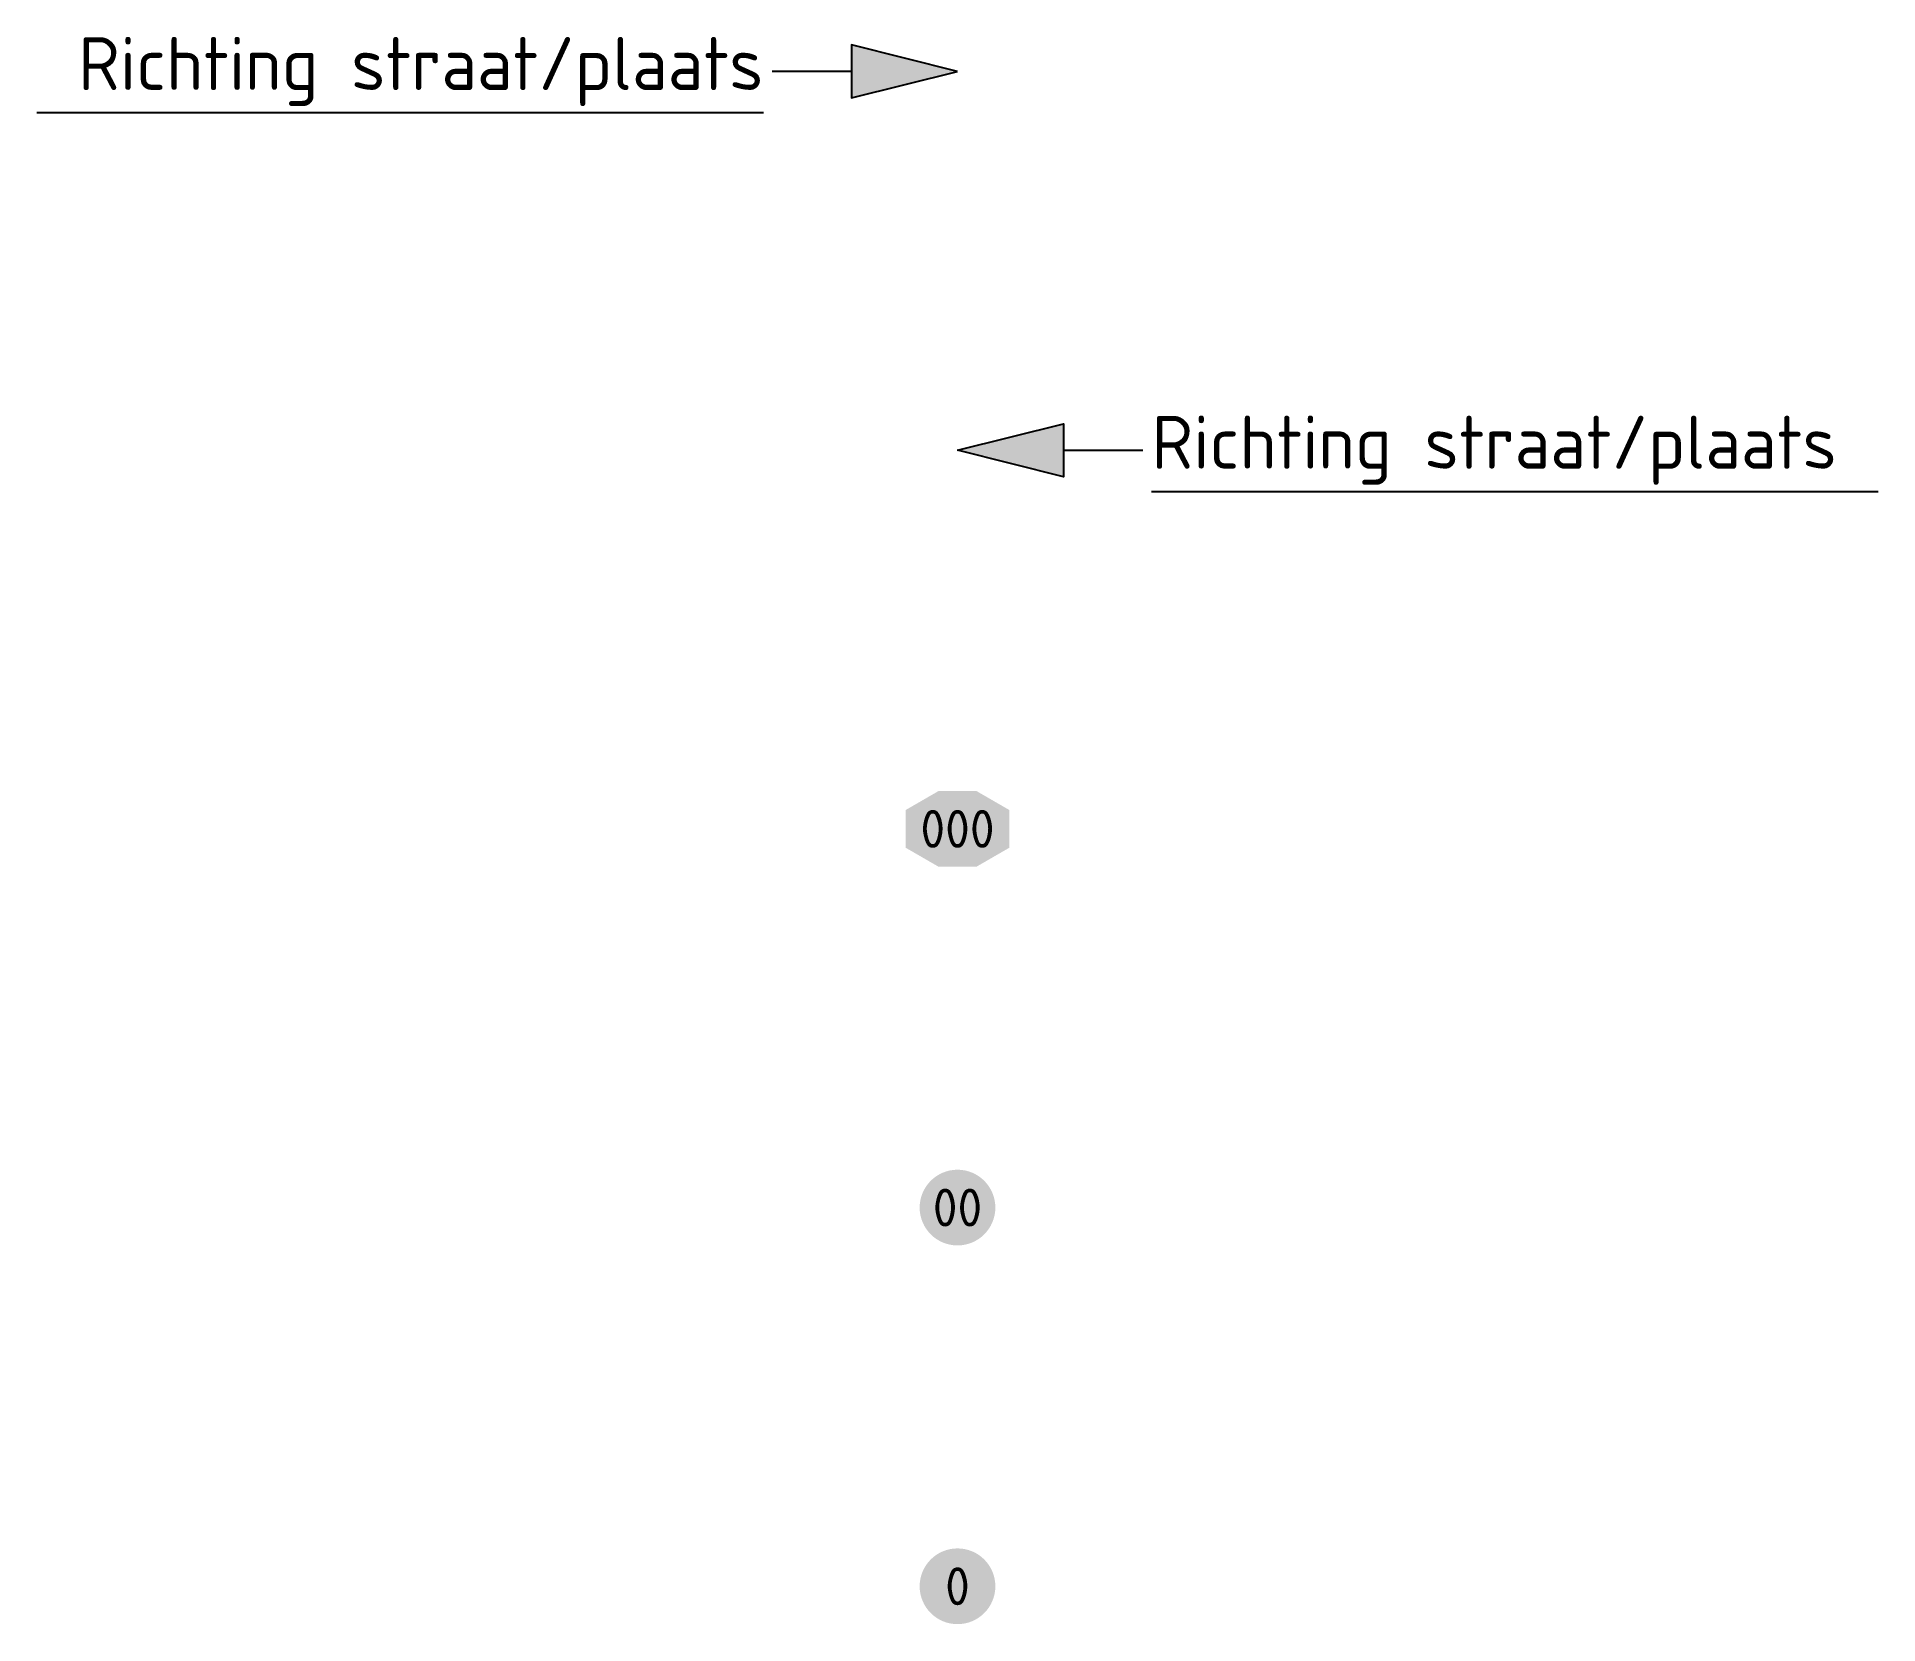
# Model space of a CAD drawing. Header units: metres. Extents: x -12.2 to 12.2, y -0.5 to 20.5.
import ezdxf
from ezdxf.enums import TextEntityAlignment as Align

# ---------------------------------------------------------------- set-up
doc = ezdxf.new("R2010")
doc.units = ezdxf.units.M
doc.styles.add('NLCS-ISO', font='NLCS-ISO.ttf')

# ---------------------------------------------------------------- blocks, each defined once
blk = doc.blocks.new('SAM-AS_NUMMER_1-SO')
h = blk.add_hatch(color=254)
h.dxf.hatch_style = 1
edge = h.paths.add_edge_path()
edge.add_arc((0, 0), 0.5, 0, 360)
at = {"style": 'NLCS-ISO'}
blk.add_text('0', height=0.5, dxfattribs=at).set_placement((0, 0), align=Align.MIDDLE_CENTER)
blk = doc.blocks.new('SAM-AS_NUMMER_2-SO')
h = blk.add_hatch(color=254)
h.dxf.hatch_style = 1
edge = h.paths.add_edge_path()
edge.add_arc((0, 0), 0.5, 0, 360)
at = {"style": 'NLCS-ISO'}
blk.add_text('00', height=0.5, dxfattribs=at).set_placement((0, 0), align=Align.MIDDLE_CENTER)
blk = doc.blocks.new('SAM-AS_NUMMER_3-SO')
h = blk.add_hatch(color=254)
h.dxf.hatch_style = 1
h.paths.add_polyline_path([(-0.25, 0.5), (0.25, 0.5), (0.683, 0.25), (0.683, -0.25), (0.25, -0.5), (-0.25, -0.5), (-0.683, -0.25), (-0.683, 0.25)])
at = {"style": 'NLCS-ISO'}
blk.add_text('000', height=0.5, dxfattribs=at).set_placement((0, 0), align=Align.MIDDLE_CENTER)
blk = doc.blocks.new('SAM-AS_RIJRICHTING_LINKS-SO')
blk.add_line((1.4, 0), (2.45, 0))
at = {"flags": 128}
blk.add_lwpolyline([(0, 0), (1.4, 0.35), (1.4, -0.35)], close=True, dxfattribs=at)
blk.add_lwpolyline([(2.562, -0.545), (12.162, -0.545)], dxfattribs=at)
at = {"color": 254}
blk.add_solid([(0, 0), (1.4, 0.35), (1.4, -0.35)], dxfattribs=at)
at = {"style": 'NLCS-ISO'}
blk.add_text('Richting straat/plaats', height=0.7, dxfattribs=at).set_placement((2.562, -0.245))
blk = doc.blocks.new('SAM-AS_RIJRICHTING_RECHTS-SO')
blk.add_line((-1.4, 0), (-2.45, 0))
at = {"flags": 128}
blk.add_lwpolyline([(0, 0), (-1.4, 0.35), (-1.4, -0.35)], close=True, dxfattribs=at)
blk.add_lwpolyline([(-2.562, -0.545), (-12.162, -0.545)], dxfattribs=at)
at = {"color": 254}
blk.add_solid([(0, 0), (-1.4, 0.35), (-1.4, -0.35)], dxfattribs=at)
at = {"style": 'NLCS-ISO'}
blk.add_text('Richting straat/plaats', height=0.7, dxfattribs=at).set_placement((-2.562, -0.245), align=Align.RIGHT)

msp = doc.modelspace()

# ---------------------------------------------------------------- block references
for name, p in [('SAM-AS_RIJRICHTING_RECHTS-SO', (0, 20)), ('SAM-AS_RIJRICHTING_LINKS-SO', (0, 15)), ('SAM-AS_NUMMER_3-SO', (0, 10)), ('SAM-AS_NUMMER_2-SO', (0, 5)), ('SAM-AS_NUMMER_1-SO', (0, 0))]:
    msp.add_blockref(name, p)

doc.saveas('drawing.dxf')
